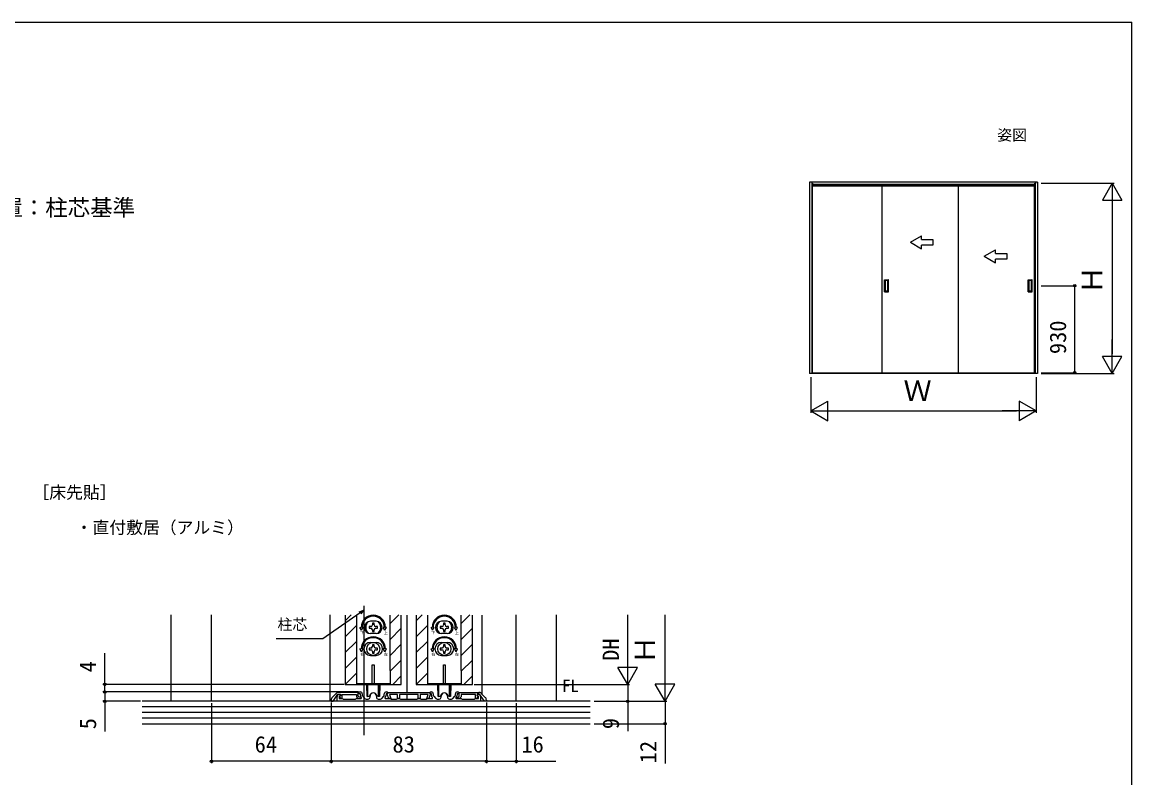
# Model space of a CAD drawing. Units: millimetres, scale not verified. Extents: x -525 to 525, y -783 to 779.
# Drawn here: x -68 to 525, y 343 to 747 of the extents above; entities that cross this region are included whole.
import ezdxf
from ezdxf.enums import TextEntityAlignment as Align

# ---------------------------------------------------------------- set-up
doc = ezdxf.new("R2010")
doc.units = ezdxf.units.MM
doc.header["$LTSCALE"] = 4
for name, color, linetype in [('0-2_USER1', 3, 'Continuous'), ('0-3_YKK_11', 7, 'Continuous'), ('0-5_YKK_12', 2, 'Continuous'), ('0-6_YKK_13', 4, 'Continuous'), ('0-7_YKK_A1', 4, 'Continuous'), ('0-8_YKK_D', 6, 'Continuous'), ('0-9_YKK_ZWAK', 7, 'Continuous'), ('0-A_YSS_K', 3, 'Continuous')]:
    doc.layers.add(name, color=color, linetype=linetype)
doc.styles.add('ＭＳ ゴシック', font='')
doc.styles.get('ＭＳ ゴシック').set_extended_font_data('MS Gothic')

msp = doc.modelspace()

# ---------------------------------------------------------------- linework, layer by layer
at = {"layer": '0-3_YKK_11'}
for p, q in [((99.577, 388.047), (97.448, 385.918)), ((111.363, 388.632), (100.991, 388.632)), ((113.463, 387.832), (113.463, 387.213)), ((113.715, 386.548), (114.764, 385.368)), ((117.663, 386.032), (117.663, 386.632)), ((121.063, 386.632), (121.063, 386.032)), ((123.961, 385.368), (125.01, 386.548)), ((125.263, 387.213), (125.263, 387.832)), ((151.463, 387.832), (151.463, 387.213)), ((151.715, 386.548), (152.764, 385.368)), ((155.663, 386.032), (155.663, 386.632)), ((159.063, 386.632), (159.063, 386.032)), ((161.961, 385.368), (163.01, 386.548)), ((163.263, 387.213), (163.263, 387.832)), ((165.362, 388.634), (175.734, 388.634)), ((177.148, 388.048), (179.277, 385.92)), ((115.512, 385.032), (116.663, 385.032)), ((122.063, 385.032), (123.214, 385.032)), ((153.512, 385.032), (154.663, 385.032)), ((160.063, 385.032), (161.214, 385.032))]:
    msp.add_line(p, q, dxfattribs=at)
for points in [[(96.863, 384.504), (96.863, 383.932), (97.863, 383.932), (100.463, 387.632), (101.863, 387.632), (101.863, 386.724), (101.195, 386.481), (101.999, 385.332), (102.663, 385.332), (102.663, 387.432), (110.363, 387.432), (110.363, 386.249), (111.28, 385.332), (112.963, 385.332), (112.963, 386.132), (111.894, 386.132), (111.363, 386.664), (111.363, 388.632)], [(156.904, 383.832), (119.821, 383.832), (119.638, 383.952), (119.088, 383.952), (118.904, 383.832), (100.063, 383.832), (100.063, 386.434)], [(100.786, 387.468), (101.405, 387.693), (101.747, 386.753), (101.063, 386.504), (101.063, 385.332), (102.763, 385.332), (103.022, 385.182), (103.282, 385.032), (106.104, 385.032), (106.288, 384.912), (106.838, 384.912), (107.021, 385.032), (109.843, 385.032), (110.103, 385.182), (110.363, 385.332), (112.955, 385.332), (113.124, 385.708), (112.968, 385.884)], [(112.463, 387.213), (112.463, 387.832), (111.963, 387.832), (111.463, 388.332), (111.963, 388.832), (112.463, 388.832)], [(125.757, 385.884), (125.601, 385.708), (125.77, 385.332), (128.363, 385.332), (128.622, 385.182), (128.882, 385.032), (131.843, 385.032), (132.103, 385.182), (132.363, 385.332), (133.363, 385.332), (133.622, 385.182), (133.882, 385.032), (137.904, 385.032), (138.088, 384.912), (138.638, 384.912), (138.821, 385.032), (142.843, 385.032), (143.103, 385.182), (143.363, 385.332), (144.363, 385.332), (144.622, 385.182), (144.882, 385.032), (147.843, 385.032), (148.103, 385.182), (148.363, 385.332), (150.955, 385.332), (151.124, 385.708), (150.968, 385.884)], [(126.263, 388.832), (126.763, 388.832), (127.263, 388.332), (126.763, 387.832), (126.263, 387.832), (126.263, 387.213)], [(150.463, 387.213), (150.463, 387.832), (149.963, 387.832), (149.463, 388.332), (149.963, 388.832), (150.463, 388.832)], [(176.663, 386.434), (176.663, 383.832), (157.821, 383.832), (157.638, 383.952), (157.088, 383.952), (156.904, 383.832)], [(163.757, 385.884), (163.601, 385.708), (163.77, 385.332), (166.363, 385.332), (166.622, 385.182), (166.882, 385.032), (169.704, 385.032), (169.888, 384.912), (170.438, 384.912), (170.621, 385.032), (173.443, 385.032), (173.703, 385.182), (173.963, 385.332), (175.663, 385.332), (175.663, 386.504), (174.978, 386.753), (175.32, 387.693), (175.939, 387.468)], [(179.862, 384.505), (179.862, 383.934), (178.862, 383.934), (176.262, 387.634), (174.862, 387.634), (174.862, 386.726), (175.531, 386.483), (174.726, 385.334), (174.062, 385.334), (174.062, 387.434), (166.362, 387.434), (166.362, 386.251), (165.445, 385.334), (163.762, 385.334), (163.762, 386.134), (164.831, 386.134), (165.362, 386.665), (165.362, 388.634)], [(164.263, 388.832), (164.763, 388.832), (165.263, 388.332), (164.763, 387.832), (164.263, 387.832), (164.263, 387.213)]]:
    msp.add_lwpolyline(points, dxfattribs=at)
msp.add_lwpolyline([(127.563, 388.632), (149.163, 388.632), (149.463, 388.33), (149.713, 387.892), (149.845, 387.53), (149.081, 385.432), (148.017, 385.432), (148.745, 387.432), (144.363, 387.432), (144.363, 385.332), (143.363, 385.332), (143.363, 387.432), (133.363, 387.432), (133.363, 385.332), (132.363, 385.332), (132.363, 387.432), (127.98, 387.432), (128.708, 385.432), (127.644, 385.432), (126.881, 387.53), (127.013, 387.892), (127.263, 388.33)], close=True, dxfattribs=at)
for centre, radius, start, end in [((98.863, 384.504), 2, 135, 180), ((100.991, 386.632), 2, 90, 135), ((101.163, 386.434), 1.1, 110, 180), ((112.463, 387.832), 1, 0, 90), ((114.463, 387.213), 2, 180, 221.63354), ((114.463, 387.213), 1, 180, 221.63354), ((116.663, 386.032), 1, 270, 0), ((119.363, 386.632), 1.7, 0, 180), ((122.063, 386.032), 1, 180, 270), ((124.263, 387.213), 1, 318.36646, 0), ((126.263, 387.832), 1, 90, 180), ((124.263, 387.213), 2, 318.36646, 0), ((150.463, 387.832), 1, 0, 90), ((152.463, 387.213), 2, 180, 221.63354), ((152.463, 387.213), 1, 180, 221.63354), ((154.663, 386.032), 1, 270, 360), ((157.363, 386.632), 1.7, 0, 180), ((160.063, 386.032), 1, 180, 270), ((162.263, 387.213), 1, 318.36646, 0), ((164.263, 387.832), 1, 90, 180), ((162.263, 387.213), 2, 318.36646, 0), ((175.734, 386.634), 2, 45.00001, 90), ((175.563, 386.434), 1.1, 360, 70), ((177.862, 384.505), 2, 360, 44.99999), ((115.512, 386.032), 1, 221.63354, 270), ((123.214, 386.032), 1, 270, 318.36646), ((153.512, 386.032), 1, 221.63354, 270), ((161.214, 386.032), 1, 270, 318.36646)]:
    msp.add_arc(centre, radius, start, end, dxfattribs=at)
at = {"layer": '0-5_YKK_12'}
for p, q in [((114.363, 434.832), (114.363, 365.821)), ((11.36, 383.832), (11.36, 429.998)), ((32.863, 383.832), (32.863, 429.998)), ((96.362, 383.832), (96.362, 429.998)), ((104.362, 426.828), (107.533, 429.998)), ((104.362, 429.819), (104.362, 392.832)), ((128.362, 425.372), (132.989, 429.998)), ((134.362, 392.832), (134.362, 429.819)), ((137.363, 429.819), (137.363, 388.632)), ((142.362, 426.828), (145.533, 429.998)), ((142.362, 429.819), (142.362, 392.832)), ((166.362, 425.372), (170.989, 429.998)), ((177.363, 429.819), (177.363, 387.834)), ((195.863, 383.832), (195.863, 429.998)), ((217.365, 383.832), (217.365, 429.998)), ((104.362, 418.342), (110.362, 424.342)), ((128.362, 416.887), (134.362, 422.887)), ((142.362, 418.342), (148.362, 424.342)), ((166.362, 416.887), (172.362, 422.887)), ((104.362, 409.857), (110.362, 415.857)), ((142.362, 409.857), (148.362, 415.857)), ((128.362, 408.401), (134.362, 414.401)), ((166.362, 408.401), (172.362, 414.401)), ((104.362, 401.372), (110.362, 407.372)), ((128.362, 399.916), (134.362, 405.916)), ((142.362, 401.372), (148.362, 407.372)), ((166.362, 399.916), (172.362, 405.916)), ((104.362, 392.887), (110.362, 398.887)), ((142.362, 392.887), (148.362, 398.887)), ((104.362, 392.832), (134.362, 392.832)), ((129.764, 392.832), (134.362, 397.431)), ((167.764, 392.832), (172.362, 397.431)), ((137.363, 387.432), (137.363, 385.032))]:
    msp.add_line(p, q, dxfattribs=at)
msp.add_lwpolyline([(142.362, 392.832), (172.362, 392.832), (172.362, 429.819)], dxfattribs=at)
at = {"layer": '0-6_YKK_13'}
for p, q in [((110.362, 429.832), (110.362, 400.332)), ((128.362, 400.332), (128.362, 429.832)), ((148.362, 429.832), (148.362, 400.332)), ((166.362, 400.332), (166.362, 429.832)), ((112.246, 423.332), (112.862, 423.332)), ((113.112, 421.832), (112.246, 423.332)), ((113.112, 421.832), (113.978, 423.332)), ((113.362, 423.332), (113.978, 423.332)), ((118.042, 423.772), (117.162, 423.772)), ((117.162, 423.772), (117.162, 422.892)), ((117.162, 422.892), (118.042, 422.892)), ((120.862, 426.582), (117.862, 426.582)), ((118.922, 425.532), (118.922, 424.652)), ((119.802, 425.532), (118.922, 425.532)), ((118.922, 422.012), (118.922, 421.132)), ((119.802, 424.652), (119.802, 425.532)), ((119.802, 421.132), (119.802, 422.012)), ((121.562, 423.772), (120.682, 423.772)), ((120.682, 422.892), (121.562, 422.892)), ((121.562, 422.892), (121.562, 423.772)), ((125.362, 423.332), (124.746, 423.332)), ((125.612, 421.832), (124.746, 423.332)), ((150.246, 423.332), (150.862, 423.332)), ((151.112, 421.832), (150.246, 423.332)), ((151.112, 421.832), (151.978, 423.332)), ((151.362, 423.332), (151.978, 423.332)), ((156.042, 423.772), (155.162, 423.772)), ((155.162, 423.772), (155.162, 422.892)), ((155.162, 422.892), (156.042, 422.892)), ((158.862, 426.582), (155.862, 426.582)), ((156.922, 425.532), (156.922, 424.652)), ((157.802, 425.532), (156.922, 425.532)), ((156.922, 422.012), (156.922, 421.132)), ((157.802, 424.652), (157.802, 425.532)), ((157.802, 421.132), (157.802, 422.012)), ((159.562, 423.772), (158.682, 423.772)), ((158.682, 422.892), (159.562, 422.892)), ((159.562, 422.892), (159.562, 423.772)), ((163.362, 423.332), (162.746, 423.332)), ((163.612, 421.832), (162.746, 423.332)), ((120.862, 420.082), (117.862, 420.082)), ((118.922, 421.132), (119.802, 421.132)), ((158.862, 420.082), (155.862, 420.082)), ((156.922, 421.132), (157.802, 421.132)), ((112.246, 411.832), (112.862, 411.832)), ((113.112, 410.332), (112.246, 411.832)), ((113.112, 410.332), (113.978, 411.832)), ((113.362, 411.832), (113.978, 411.832)), ((118.042, 412.272), (117.162, 412.272)), ((117.162, 412.272), (117.162, 411.392)), ((117.162, 411.392), (118.042, 411.392)), ((117.862, 415.332), (120.862, 415.332)), ((118.922, 414.032), (118.922, 413.152)), ((119.802, 414.032), (118.922, 414.032)), ((118.922, 410.512), (118.922, 409.632)), ((118.922, 409.632), (119.802, 409.632)), ((119.802, 413.152), (119.802, 414.032)), ((119.802, 409.632), (119.802, 410.512)), ((121.562, 412.272), (120.682, 412.272)), ((120.682, 411.392), (121.562, 411.392)), ((121.562, 411.392), (121.562, 412.272)), ((125.612, 410.332), (124.746, 411.832)), ((125.362, 411.832), (124.746, 411.832)), ((125.612, 410.332), (126.478, 411.832)), ((126.478, 411.832), (125.862, 411.832)), ((150.246, 411.832), (150.862, 411.832)), ((151.112, 410.332), (150.246, 411.832)), ((151.112, 410.332), (151.978, 411.832)), ((151.362, 411.832), (151.978, 411.832)), ((156.042, 412.272), (155.162, 412.272)), ((155.162, 412.272), (155.162, 411.392)), ((155.162, 411.392), (156.042, 411.392)), ((155.862, 415.332), (158.862, 415.332)), ((156.922, 414.032), (156.922, 413.152)), ((157.802, 414.032), (156.922, 414.032)), ((156.922, 410.512), (156.922, 409.632)), ((156.922, 409.632), (157.802, 409.632)), ((157.802, 413.152), (157.802, 414.032)), ((157.802, 409.632), (157.802, 410.512)), ((159.562, 412.272), (158.682, 412.272)), ((158.682, 411.392), (159.562, 411.392)), ((159.562, 411.392), (159.562, 412.272)), ((163.612, 410.332), (162.746, 411.832)), ((163.362, 411.832), (162.746, 411.832)), ((163.612, 410.332), (164.478, 411.832)), ((164.478, 411.832), (163.862, 411.832)), ((117.862, 408.332), (120.862, 408.332)), ((155.862, 408.332), (158.862, 408.332)), ((110.362, 400.332), (110.362, 392.832)), ((118.862, 403.332), (119.862, 403.332)), ((118.862, 393.132), (118.862, 403.332)), ((119.862, 403.332), (119.862, 393.132)), ((148.362, 400.332), (148.362, 392.832)), ((156.862, 403.332), (157.862, 403.332)), ((156.862, 393.132), (156.862, 403.332)), ((157.862, 403.332), (157.862, 393.132)), ((110.362, 393.332), (128.362, 393.332)), ((115.862, 389.584), (115.862, 392.832)), ((116.112, 386.332), (116.112, 392.832)), ((116.512, 386.332), (116.512, 392.832)), ((119.862, 393.132), (118.862, 393.132)), ((122.212, 386.332), (122.212, 392.832)), ((122.862, 392.832), (122.862, 389.584)), ((148.362, 393.332), (166.362, 393.332)), ((153.862, 389.584), (153.862, 392.832)), ((154.112, 386.332), (154.112, 392.832)), ((154.512, 386.332), (154.512, 392.832)), ((157.862, 393.132), (156.862, 393.132)), ((160.212, 386.332), (160.212, 392.832)), ((160.862, 392.832), (160.862, 389.584)), ((116.11, 389.289), (116.112, 389.288)), ((116.112, 389.332), (116.112, 386.332)), ((116.512, 386.332), (116.112, 386.332)), ((116.512, 386.332), (117.132, 386.558)), ((122.212, 386.332), (121.592, 386.558)), ((122.612, 386.332), (122.612, 389.332)), ((122.612, 389.288), (122.614, 389.289)), ((154.11, 389.289), (154.112, 389.288)), ((154.112, 389.332), (154.112, 386.332)), ((154.512, 386.332), (154.112, 386.332)), ((154.512, 386.332), (155.132, 386.558)), ((160.212, 386.332), (159.592, 386.558)), ((160.612, 386.332), (160.612, 389.332)), ((160.612, 389.288), (160.614, 389.289))]:
    msp.add_line(p, q, dxfattribs=at)
for points in [[(125.612, 421.832), (126.478, 423.332), (125.862, 423.332)], [(163.612, 421.832), (164.478, 423.332), (163.862, 423.332)], [(128.362, 400.332), (128.362, 392.832), (110.362, 392.832)], [(166.362, 400.332), (166.362, 392.832), (148.362, 392.832)], [(122.612, 392.832), (122.612, 386.332), (122.212, 386.332)], [(160.612, 392.832), (160.612, 386.332), (160.212, 386.332)]]:
    msp.add_lwpolyline(points, dxfattribs=at)
for centre in [(119.362, 411.832), (157.362, 411.832)]:
    msp.add_circle(centre, 3.5, dxfattribs=at)
for centre, radius, start, end in [((119.362, 423.332), 6.5, 0, 180), ((119.362, 423.332), 6, 0, 180), ((157.362, 423.332), 6.5, 0, 180), ((157.362, 423.332), 6, 0, 180), ((117.862, 423.332), 3.25, 90, 270), ((119.362, 423.332), 4, 129.83844, 230.16156), ((118.042, 424.652), 0.88, 270, 0), ((118.042, 422.012), 0.88, 0, 90), ((120.682, 424.652), 0.88, 180, 270), ((120.682, 422.012), 0.88, 90, 180), ((120.862, 423.332), 3.25, 270, 90), ((119.362, 423.332), 4, 309.83844, 50.16156), ((155.862, 423.332), 3.25, 90, 270), ((157.362, 423.332), 4, 129.83844, 230.16156), ((156.042, 424.652), 0.88, 270, 0), ((156.042, 422.012), 0.88, 0, 90), ((158.682, 424.652), 0.88, 180, 270), ((158.682, 422.012), 0.88, 90, 180), ((158.862, 423.332), 3.25, 270, 90), ((157.362, 423.332), 4, 309.83844, 50.16156), ((119.362, 411.832), 6.5, 0, 180), ((119.362, 411.832), 6, 0, 180), ((157.362, 411.832), 6.5, 0, 180), ((157.362, 411.832), 6, 0, 180), ((117.862, 411.832), 3.5, 90, 270), ((118.042, 413.152), 0.88, 270, 0), ((118.042, 410.512), 0.88, 0, 90), ((120.682, 413.152), 0.88, 180, 270), ((120.682, 410.512), 0.88, 90, 180), ((120.862, 411.832), 3.5, 270, 90), ((155.862, 411.832), 3.5, 90, 270), ((156.042, 413.152), 0.88, 270, 0), ((156.042, 410.512), 0.88, 0, 90), ((158.682, 413.152), 0.88, 180, 270), ((158.682, 410.512), 0.88, 90, 180), ((158.862, 411.832), 3.5, 270, 90), ((116.162, 389.584), 0.3, 180, 260), ((116.961, 387.028), 0.5, 290, 343.84988), ((119.362, 386.332), 2, 16.15012, 163.84988), ((121.763, 387.028), 0.5, 196.15012, 250), ((122.562, 389.584), 0.3, 280, 0), ((154.162, 389.584), 0.3, 180, 260), ((154.961, 387.028), 0.5, 290, 343.84988), ((157.362, 386.332), 2, 16.15012, 163.84988), ((159.763, 387.028), 0.5, 196.15012, 250), ((160.562, 389.584), 0.3, 280, 0)]:
    msp.add_arc(centre, radius, start, end, dxfattribs=at)
at = {"layer": '0-7_YKK_A1'}
for p, q in [((474.5, 661.2), (352.7, 661.2)), ((352.7, 661.2), (352.7, 558.975)), ((352.7, 660.625), (353.075, 660.625)), ((353.9, 661.2), (353.9, 558.975)), ((473.3, 660), (353.9, 660)), ((354.275, 660.625), (354.275, 659.125)), ((354.275, 659.425), (472.925, 659.425)), ((354.275, 659.275), (472.925, 659.275)), ((354.275, 559.175), (354.275, 659.125)), ((391.275, 659.575), (473.1, 659.575)), ((391.275, 659.575), (391.275, 559.375)), ((432.1, 659.575), (432.1, 559.375)), ((472.925, 660.625), (472.925, 659.125)), ((472.925, 559.175), (472.925, 659.125)), ((473.3, 661.2), (473.3, 558.975)), ((474.5, 660.625), (474.125, 660.625)), ((474.5, 661.2), (474.5, 558.975)), ((406.6, 629.15), (412.6, 632.614)), ((406.6, 629.15), (412.6, 625.686)), ((412.6, 630.65), (412.6, 632.614)), ((412.6, 625.686), (412.6, 627.65)), ((446.1, 621.65), (452.1, 625.114)), ((452.1, 623.15), (452.1, 625.114)), ((446.1, 621.65), (452.1, 618.186)), ((452.1, 618.186), (452.1, 620.15)), ((392.725, 602.675), (392.725, 609.075)), ((392.775, 609.125), (394.775, 609.125)), ((393.025, 608.575), (393.025, 603.175)), ((394.475, 608.625), (393.075, 608.625)), ((394.525, 603.175), (394.525, 608.575)), ((394.825, 602.675), (394.825, 609.075)), ((469.55, 602.675), (469.55, 609.075)), ((469.6, 609.125), (471.6, 609.125)), ((469.85, 608.575), (469.85, 603.175)), ((471.3, 608.625), (469.9, 608.625)), ((471.35, 603.175), (471.35, 608.575)), ((471.65, 602.675), (471.65, 609.075)), ((392.775, 602.625), (394.775, 602.625)), ((393.075, 603.125), (394.475, 603.125)), ((469.6, 602.625), (471.6, 602.625)), ((469.9, 603.125), (471.3, 603.125)), ((474.5, 558.975), (352.7, 558.975)), ((353.275, 559.35), (353.275, 558.975)), ((354.275, 558.975), (354.275, 559.175)), ((472.925, 559.175), (354.275, 559.175)), ((472.925, 558.975), (472.925, 559.175)), ((473.925, 559.35), (473.925, 558.975))]:
    msp.add_line(p, q, dxfattribs=at)
for points in [[(391.275, 559.375), (473.1, 559.375), (473.1, 659.575)], [(412.6, 630.65), (418.6, 630.65), (418.6, 627.65), (412.6, 627.65)], [(452.1, 623.15), (458.1, 623.15), (458.1, 620.15), (452.1, 620.15)]]:
    msp.add_lwpolyline(points, dxfattribs=at)
for centre, start, end in [((392.775, 609.075), 90, 180), ((393.075, 608.575), 90, 180), ((394.475, 608.575), 360, 90), ((394.775, 609.075), 0, 90), ((469.6, 609.075), 90, 180), ((469.9, 608.575), 90, 180), ((471.3, 608.575), 360, 90), ((471.6, 609.075), 0, 90), ((392.775, 602.675), 180, 270), ((393.075, 603.175), 180, 270), ((394.475, 603.175), 270, 360), ((394.775, 602.675), 270, 0), ((469.6, 602.675), 180, 270), ((469.9, 603.175), 180, 270), ((471.3, 603.175), 270, 360), ((471.6, 602.675), 270, 0)]:
    msp.add_arc(centre, 0.05, start, end, dxfattribs=at)
at = {"layer": '0-8_YKK_D'}
for p, q in [((476.5, 660.625), (515.5, 660.625)), ((514.5, 660.625), (509.25, 651.532)), ((514.5, 660.625), (519.75, 651.532)), ((514.5, 660.625), (514.5, 642.438)), ((509.25, 651.532), (519.75, 651.532)), ((514.5, 650.125), (514.5, 569.475)), ((476.5, 605.875), (495.5, 605.875)), ((494.5, 559.375), (494.5, 605.875)), ((514.5, 558.975), (514.5, 577.162)), ((514.5, 558.975), (509.25, 568.068)), ((519.75, 568.068), (509.25, 568.068)), ((514.5, 558.975), (519.75, 568.068)), ((476.5, 559.375), (495.5, 559.375)), ((476.5, 558.975), (515.5, 558.975)), ((353.275, 556.975), (353.275, 537.975)), ((473.925, 556.975), (473.925, 537.975)), ((353.275, 538.975), (362.368, 544.225)), ((362.368, 533.725), (362.368, 544.225)), ((473.925, 538.975), (464.832, 544.225)), ((464.832, 544.225), (464.832, 533.725)), ((353.275, 538.975), (362.368, 533.725)), ((353.275, 538.975), (371.462, 538.975)), ((363.775, 538.975), (463.425, 538.975)), ((473.925, 538.975), (455.738, 538.975)), ((473.925, 538.975), (464.832, 533.725)), ((255.412, 403.332), (255.412, 429.998)), ((275.412, 394.332), (275.412, 429.998)), ((-24.186, 392.832), (-24.186, 409.5)), ((255.412, 392.832), (255.412, 411.019)), ((255.412, 392.832), (250.162, 401.926)), ((260.662, 401.926), (250.162, 401.926)), ((255.412, 392.832), (260.662, 401.926)), ((275.412, 383.832), (275.412, 402.019)), ((103.863, 392.832), (-25.186, 392.832)), ((-24.186, 388.832), (-24.186, 392.832)), ((173.362, 392.832), (256.412, 392.832)), ((174.362, 392.832), (256.412, 392.832)), ((275.412, 383.832), (270.162, 392.926)), ((280.662, 392.926), (270.162, 392.926)), ((275.412, 383.832), (280.662, 392.926)), ((111.463, 388.832), (-25.186, 388.832)), ((111.463, 388.832), (-25.186, 388.832)), ((-24.186, 388.832), (-24.186, 386.282)), ((-5.186, 383.832), (-25.186, 383.832)), ((32.863, 382.832), (32.863, 350.832)), ((96.863, 383.232), (96.863, 350.832)), ((96.863, 383.232), (96.863, 350.832)), ((179.862, 383.234), (179.862, 350.832)), ((179.862, 383.234), (179.862, 350.832)), ((195.863, 382.832), (195.863, 350.832)), ((237.412, 383.832), (276.412, 383.832)), ((237.412, 383.832), (276.412, 383.832)), ((237.412, 383.832), (256.412, 383.832)), ((237.412, 371.832), (276.412, 371.832)), ((96.863, 351.832), (32.863, 351.832)), ((179.862, 351.832), (96.863, 351.832))]:
    msp.add_line(p, q, dxfattribs=at)
for points in [[(114.363, 432.615), (112.274, 431.152), (92.308, 417.172), (67.528, 417.172)], [(111.882, 431.712), (114.363, 432.615), (112.666, 430.592)], [(255.412, 392.832), (255.412, 383.832), (255.412, 367.914)], [(-24.186, 388.832), (-24.186, 383.832), (-24.186, 367.778)], [(275.412, 383.832), (275.412, 371.832), (275.412, 350.555)], [(179.862, 351.832), (195.863, 351.832), (217.072, 351.832)]]:
    msp.add_lwpolyline(points, dxfattribs=at)
for centre in [(494.5, 605.875), (494.5, 559.375), (-24.186, 392.832), (-24.186, 388.832), (-24.186, 388.832), (-24.186, 383.832), (255.412, 383.832), (275.412, 371.832), (32.863, 351.832), (96.863, 351.832), (96.863, 351.832), (179.862, 351.832), (179.862, 351.832), (195.863, 351.832)]:
    msp.add_circle(centre, 0.637, dxfattribs=at)
at = {"layer": '0-9_YKK_ZWAK'}
msp.add_line((-525, 746.7), (525, 746.7), dxfattribs=at)
msp.add_lwpolyline([(-525, -783.3), (525, -783.3), (525, 746.7)], dxfattribs=at)
at = {"layer": '0-A_YSS_K'}
for p, q in [((235.412, 383.832), (-4.186, 383.832)), ((235.412, 380.832), (-4.186, 380.832)), ((235.412, 377.832), (-4.186, 377.832)), ((235.412, 374.832), (-4.186, 374.832)), ((-4.186, 371.832), (177.362, 371.832)), ((172.162, 371.832), (235.412, 371.832))]:
    msp.add_line(p, q, dxfattribs=at)

# ---------------------------------------------------------------- texts
at = {"layer": '0-2_USER1', "style": 'ＭＳ ゴシック'}
for s, height, p in [('姿図', 5.865, (453, 681.7)), ('［床先貼 埋込敷居（アルミ）使用時］  ※取付位置：柱芯基準', 8.798, (-350, 640.609)), ('［床先貼］', 6.598, (-62.89, 490.174)), ('・直付敷居（アルミ）', 6.598, (-39.788, 471.43)), ('FL', 6.598, (220.337, 386.832))]:
    msp.add_text(s, height=height, dxfattribs=at).set_placement(p, align=Align.BOTTOM_LEFT)
at = {"layer": '0-6_YKK_13', "style": 'ＭＳ ゴシック'}
for s, p in [('下', (112.333, 419.288)), ('上', (125.007, 419.119)), ('下', (150.333, 419.288)), ('上', (163.007, 419.119)), ('右', (112.441, 407.764)), ('左', (124.983, 407.728)), ('右', (150.441, 407.764)), ('左', (162.983, 407.728))]:
    msp.add_text(s, height=1.558, dxfattribs=at).set_placement(p, align=Align.BOTTOM_LEFT)
at = {"layer": '0-8_YKK_D', "style": 'ＭＳ ゴシック'}
for s, height, p in [('Ｈ', 11, (512.5, 601.448)), ('930', 8.798, (492.5, 569.364)), ('DH', 8.798, (253.412, 405.449)), ('Ｈ', 11, (273.412, 403.813)), ('4', 8.798, (-26.186, 399.319)), ('5', 8.798, (-26.186, 368.891)), ('9', 8.798, (253.412, 368.96)), ('12', 8.798, (273.412, 350.714))]:
    msp.add_text(s, height=height, rotation=90, dxfattribs=at).set_placement(p, align=Align.BOTTOM_LEFT)
for s, height, p in [('Ｗ', 11, (402.947, 540.975)), ('柱芯', 5.865, (68.096, 420.212)), ('64', 8.798, (55.931, 353.832)), ('83', 8.798, (129.669, 353.832)), ('16', 8.798, (198.572, 353.832))]:
    msp.add_text(s, height=height, dxfattribs=at).set_placement(p, align=Align.BOTTOM_LEFT)

doc.saveas('drawing.dxf')
